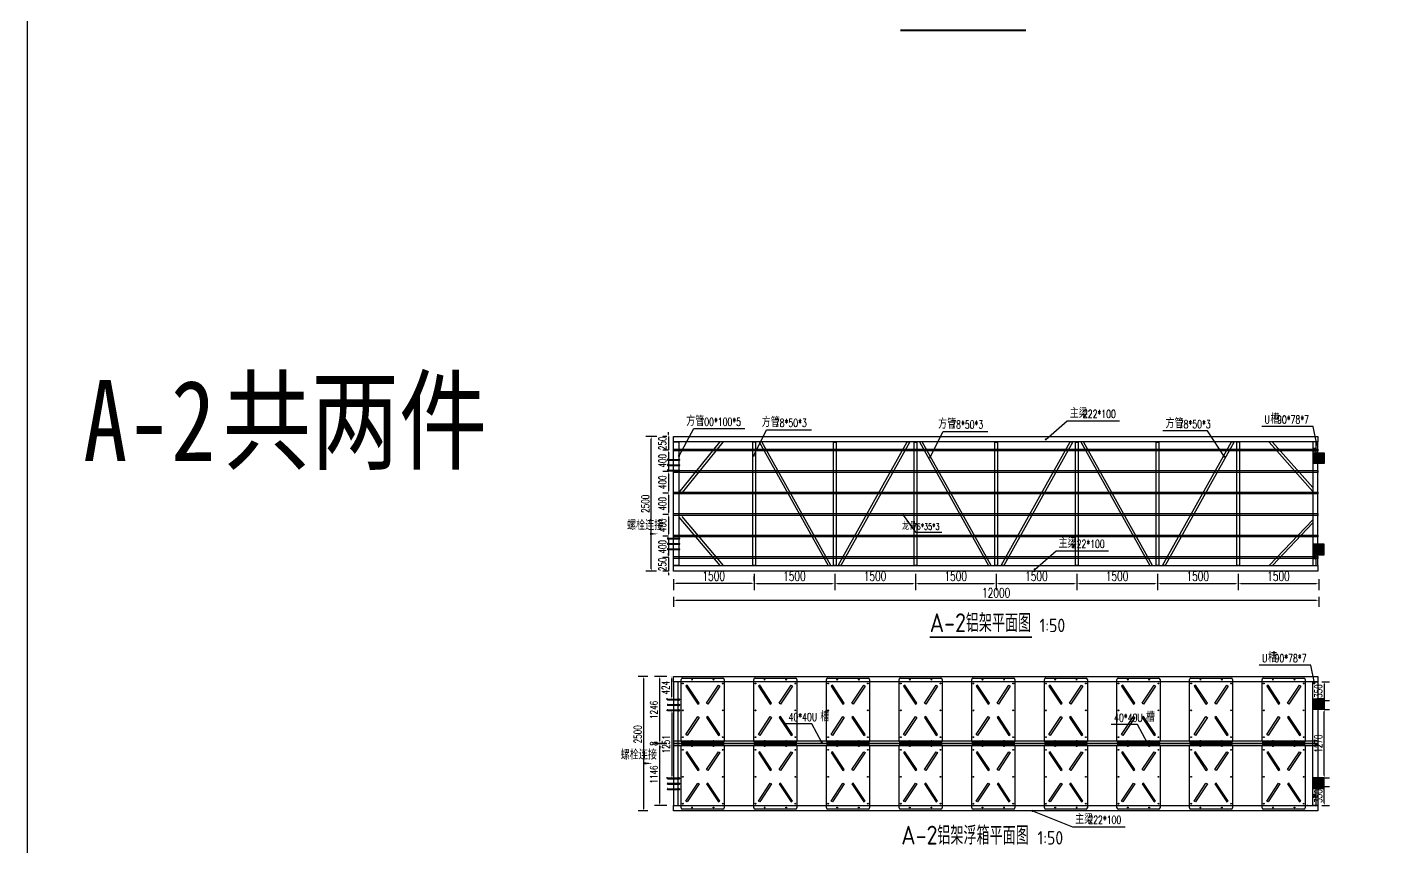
# Model space of a CAD drawing. Extents: x -89702 to 926017, y -610001 to -56924.
# Drawn here: x -18540 to 6951, y -521517 to -506286 of the extents above; entities that cross this region are included whole.
import ezdxf

# ---------------------------------------------------------------- set-up
doc = ezdxf.new("R2010")
doc.units = 0
doc.header["$LTSCALE"] = 10
doc.header["$MEASUREMENT"] = 0
for name, color, linetype in [('BJ02', 2, 'Continuous'), ('DIM_LEAD', 3, 'Continuous'), ('DIM_SYMB', 3, 'Continuous'), ('L-构造线', 6, 'Continuous'), ('PUB_TEXT', 7, 'Continuous'), ('W-FLOAT_BOWL浮筒', 253, 'Continuous'), ('W-STEEL_FRAME钢架', 3, 'Continuous'), ('W-STEEL_KEEL钢龙骨', 5, 'Continuous'), ('浮箱U槽', 5, 'Continuous'), ('螺栓孔位', 2, 'Continuous'), ('铝合金', 7, 'Continuous')]:
    doc.layers.add(name, color=color, linetype=linetype)
doc.styles.add('_TCH_DIM', font='SIMPLEX', dxfattribs={"bigfont": 'GBCBIG'})
doc.styles.get("Standard").update_dxf_attribs({"font": 'gbenor.shx', "bigfont": 'gbcbig.shx'})
doc.styles.add('STANDARD_T3', font='simplex.shx', dxfattribs={"width": 0.7, "bigfont": 'gbcbig.shx'})
doc.styles.add('黑体', font='simhei.ttf', dxfattribs={"width": 0.8})
doc.dimstyles.new('W&&10', dxfattribs={"dimtxt": 35, "dimasz": 10, "dimexe": 25, "dimexo": 30, "dimgap": 10, "dimtad": 1, "dimdec": 0, "dimzin": 0, "dimdsep": 46, "dimtxsty": 'STANDARD_T3', "dimcen": 0.09, "dimclrd": 1, "dimclre": 1, "dimclrt": 7, "dimazin": 2, "dimtfac": 1, "dimtdec": 0, "dimtix": 1, "dimtmove": 2, "dimatfit": 3, "dimfxl": 0, "dimtolj": 1, "dimtzin": 0, "dimarcsym": 0})
doc.dimstyles.new('W&&40', dxfattribs={"dimtxt": 140, "dimasz": 40, "dimexe": 100, "dimexo": 120, "dimgap": 40, "dimtad": 1, "dimdec": 0, "dimzin": 0, "dimdsep": 46, "dimtxsty": 'STANDARD_T3', "dimcen": 0.09, "dimclrd": 1, "dimclre": 1, "dimclrt": 7, "dimazin": 2, "dimtfac": 1, "dimtdec": 0, "dimtix": 1, "dimtmove": 2, "dimatfit": 3, "dimfxl": 0, "dimtolj": 1, "dimtzin": 0, "dimarcsym": 0})
doc.dimstyles.new('W&&50', dxfattribs={"dimtxt": 175, "dimasz": 50, "dimexe": 125, "dimexo": 150, "dimgap": 50, "dimtad": 1, "dimdec": 0, "dimzin": 0, "dimdsep": 46, "dimtxsty": 'STANDARD_T3', "dimcen": 0.09, "dimclrd": 1, "dimclre": 1, "dimclrt": 7, "dimazin": 2, "dimtfac": 1, "dimtdec": 0, "dimtix": 1, "dimtmove": 2, "dimatfit": 3, "dimfxl": 0, "dimtolj": 1, "dimtzin": 0, "dimarcsym": 0})

# ---------------------------------------------------------------- blocks, each defined once
blk = doc.blocks.new('$matou$00000145')
at = {"layer": 'W-FLOAT_BOWL浮筒'}
for p, q in [((-600, -375), (-600, 375)), ((-575, 400), (575, 400)), ((600, 375), (600, -375)), ((575, -400), (-575, -400))]:
    blk.add_line(p, q, dxfattribs=at)
at = {"layer": 'W-FLOAT_BOWL浮筒', "color": 3}
for p, q in [((-507, 370), (-493, 370)), ((-500, 377), (-500, 363)), ((-7, 370), (7, 370)), ((0, 377), (0, 363)), ((493, 370), (507, 370)), ((500, 377), (500, 363)), ((-577, 200), (-563, 200)), ((-570, 207), (-570, 193)), ((563, 200), (577, 200)), ((570, 207), (570, 193)), ((-577, -200), (-563, -200)), ((-570, -193), (-570, -207)), ((563, -200), (577, -200)), ((570, -193), (570, -207)), ((-507, -370), (-493, -370)), ((-500, -377), (-500, -363)), ((-7, -370), (7, -370)), ((0, -377), (0, -363)), ((493, -370), (507, -370)), ((500, -377), (500, -363))]:
    blk.add_line(p, q, dxfattribs=at)
at = {"layer": 'W-FLOAT_BOWL浮筒', "ltscale": 100}
for points in [[(-450, 316), (-117, 95), (-133, 70), (-467, 291)], [(450, 316), (117, 95), (133, 70), (467, 291)], [(-450, -316), (-117, -95), (-133, -70), (-467, -291)], [(450, -316), (117, -95), (133, -70), (467, -291)]]:
    blk.add_lwpolyline(points, close=True, dxfattribs=at)
at = {"layer": 'W-FLOAT_BOWL浮筒'}
for centre in [(-500, 370), (0, 370), (500, 370), (-570, 200), (570, 200), (-570, -200), (570, -200), (-500, -370), (0, -370), (500, -370)]:
    blk.add_circle(centre, 7, dxfattribs=at)
for centre, start, end in [((-575, 375), 90, 180), ((575, 375), 0, 90), ((-575, -375), 180, 270), ((575, -375), 270, 0)]:
    blk.add_arc(centre, 25, start, end, dxfattribs=at)
blk = doc.blocks.new('*U103')
at = {"layer": 'W-FLOAT_BOWL浮筒', "rotation": 270}
blk.add_blockref('$matou$00000145', (0, 0), dxfattribs=at)
blk = doc.blocks.new('*U104')
at = {"layer": 'W-FLOAT_BOWL浮筒', "color": 0, "linetype": 'ByBlock', "lineweight": -2, "transparency": 16777216}
for p in [(0, 1236), (1350, 1236), (2700, 1236), (4050, 1236), (5400, 1236), (6750, 1236), (8100, 1236), (9450, 1236), (10800, 1236), (0, 0), (1350, 0), (2700, 0), (4050, 0), (5400, 0), (6750, 0), (8100, 0), (9450, 0), (10800, 0)]:
    blk.add_blockref('*U103', p, dxfattribs=at)
blk = doc.blocks.new('01')
h = blk.add_hatch()
h.set_pattern_fill('HOUND', color=77, scale=5)
h.set_pattern_definition([(0, (0, 0), (31.75, 7.9375), [127, -63.5]), (90, (0, 0), (-7.9375, -31.75), [127, -63.5])])
h.paths.add_polyline_path([(50227, 12928), (50227, 12728), (50427, 12728), (50427, 12928)])
h.paths.add_polyline_path([(50382, 12893, -1), (50402, 12893, -1)], flags=16)
h.paths.add_polyline_path([(50252, 12893, -1), (50272, 12893, -1)], flags=16)
h.paths.add_polyline_path([(50402, 12763, -1), (50382, 12763, -1)], flags=16)
h.paths.add_polyline_path([(50272, 12763, -1), (50252, 12763, -1)], flags=16)
at = {"color": 251}
blk.add_lwpolyline([(50227, 12928), (50427, 12928), (50427, 12728), (50227, 12728)], close=True, dxfattribs=at)
at = {"color": 6}
for centre in [(50262, 12893), (50262, 12763), (50392, 12893), (50392, 12763)]:
    blk.add_circle(centre, 10, dxfattribs=at)
blk = doc.blocks.new('*D1598')
at = {"color": 1, "lineweight": -2, "transparency": 16777216}
for p, q in [((624507, 28341), (624507, 28062)), ((624531, 28351), (624532, 28351)), ((624536, 28052), (624482, 28052))]:
    blk.add_line(p, q, dxfattribs=at)
at = {"color": 1, "transparency": 16777216}
for points in [[(624506, 28341), (624509, 28341), (624507, 28351)], [(624506, 28062), (624509, 28062), (624507, 28052)]]:
    blk.add_solid(points, dxfattribs=at)
at = {"layer": 'Defpoints', "color": 0, "transparency": 16777216}
for p in [(624501, 28351), (624507, 28052), (624566, 28052)]:
    blk.add_point(p, dxfattribs=at)
at = {"color": 7, "transparency": 16777216, "insert": (624480, 28201), "char_height": 35, "attachment_point": 5, "rotation": 90, "style": 'STANDARD_T3'}
blk.add_mtext('\\A1;300', dxfattribs=at)
blk = doc.blocks.new('*D1597')
at = {"color": 1, "lineweight": -2, "transparency": 16777216}
for p, q in [((624536, 26351), (624488, 26351)), ((624513, 26061), (624513, 26341)), ((624531, 26051), (624538, 26051))]:
    blk.add_line(p, q, dxfattribs=at)
at = {"color": 1, "transparency": 16777216}
for points in [[(624511, 26341), (624515, 26341), (624513, 26351)], [(624511, 26061), (624515, 26061), (624513, 26051)]]:
    blk.add_solid(points, dxfattribs=at)
at = {"layer": 'Defpoints', "color": 0, "transparency": 16777216}
for p in [(624513, 26351), (624566, 26351), (624501, 26051)]:
    blk.add_point(p, dxfattribs=at)
at = {"color": 7, "transparency": 16777216, "insert": (624486, 26201), "char_height": 35, "attachment_point": 5, "rotation": 90, "style": 'STANDARD_T3'}
blk.add_mtext('\\A1;300', dxfattribs=at)
blk = doc.blocks.new('*U1938')
at = {"layer": 'W-STEEL_KEEL钢龙骨', "color": 4}
blk.add_lwpolyline([(-6740, 17.5), (5240, 17.5), (5240, -17.5), (-6740, -17.5)], close=True, dxfattribs=at)
blk = doc.blocks.new('*U1939')
at = {"layer": 'W-STEEL_KEEL钢龙骨', "color": 0, "linetype": 'ByBlock', "lineweight": -2, "transparency": 16777216}
for p in [(0, 2000), (0, 1600), (0, 1200), (0, 800), (0, 400), (0, 0)]:
    blk.add_blockref('*U1938', p, dxfattribs=at)
blk = doc.blocks.new('*D650')
at = {"color": 1, "lineweight": -2, "transparency": 16777216}
for p, q in [((5416, -520742), (5416, -520412)), ((5434, -520402), (5441, -520402)), ((5434, -520752), (5441, -520752))]:
    blk.add_line(p, q, dxfattribs=at)
at = {"color": 1, "transparency": 16777216}
for points in [[(5414, -520412), (5417, -520412), (5416, -520402)], [(5414, -520742), (5417, -520742), (5416, -520752)]]:
    blk.add_solid(points, dxfattribs=at)
at = {"layer": 'Defpoints', "color": 0, "transparency": 16777216}
for p in [(5404, -520402), (5416, -520402), (5404, -520752)]:
    blk.add_point(p, dxfattribs=at)
at = {"color": 7, "transparency": 16777216, "insert": (5388, -520577), "char_height": 35, "attachment_point": 5, "rotation": 90, "style": 'STANDARD_T3'}
blk.add_mtext('\\A1;350', dxfattribs=at)
blk = doc.blocks.new('*D651')
at = {"layer": 'Defpoints', "color": 0, "transparency": 16777216}
for p in [(-6785, -519605), (-6531, -519605), (-6531, -520752)]:
    blk.add_point(p, dxfattribs=at)
at = {"layer": '浮箱U槽', "color": 1, "lineweight": -2, "transparency": 16777216}
for p, q in [((-6651, -519605), (-6885, -519605)), ((-6785, -520712), (-6785, -519645)), ((-6651, -520752), (-6885, -520752))]:
    blk.add_line(p, q, dxfattribs=at)
at = {"layer": '浮箱U槽', "color": 1, "transparency": 16777216}
for points in [[(-6791, -519645), (-6778, -519645), (-6785, -519605)], [(-6791, -520712), (-6778, -520712), (-6785, -520752)]]:
    blk.add_solid(points, dxfattribs=at)
at = {"layer": '浮箱U槽', "color": 7, "transparency": 16777216, "insert": (-6895, -520178), "char_height": 140, "attachment_point": 5, "rotation": 90, "style": 'STANDARD_T3'}
blk.add_mtext('\\A1;1146', dxfattribs=at)
blk = doc.blocks.new('*D652')
at = {"layer": 'Defpoints', "color": 0, "transparency": 16777216}
for p in [(-6785, -519598), (-6531, -519598), (-6531, -519605)]:
    blk.add_point(p, dxfattribs=at)
at = {"layer": '浮箱U槽', "color": 1, "lineweight": -2, "transparency": 16777216}
for p, q in [((-6651, -519598), (-6885, -519598)), ((-6651, -519605), (-6885, -519605)), ((-6785, -519558), (-6785, -519518)), ((-6785, -519605), (-6785, -519598)), ((-6785, -519645), (-6785, -519685))]:
    blk.add_line(p, q, dxfattribs=at)
at = {"layer": '浮箱U槽', "color": 1, "transparency": 16777216}
for points in [[(-6791, -519558), (-6778, -519558), (-6785, -519598)], [(-6791, -519645), (-6778, -519645), (-6785, -519605)]]:
    blk.add_solid(points, dxfattribs=at)
at = {"layer": '浮箱U槽', "color": 7, "transparency": 16777216, "insert": (-6895, -519602), "char_height": 140, "attachment_point": 5, "rotation": 90, "style": 'STANDARD_T3'}
blk.add_mtext('\\A1;8', dxfattribs=at)
blk = doc.blocks.new('*D653')
at = {"layer": 'Defpoints', "color": 0, "transparency": 16777216}
for p in [(-6785, -518352), (-6531, -518352), (-6531, -519598)]:
    blk.add_point(p, dxfattribs=at)
at = {"layer": '浮箱U槽', "color": 1, "lineweight": -2, "transparency": 16777216}
for p, q in [((-6651, -518352), (-6885, -518352)), ((-6785, -519558), (-6785, -518392)), ((-6651, -519598), (-6885, -519598))]:
    blk.add_line(p, q, dxfattribs=at)
at = {"layer": '浮箱U槽', "color": 1, "transparency": 16777216}
for points in [[(-6791, -518392), (-6778, -518392), (-6785, -518352)], [(-6791, -519558), (-6778, -519558), (-6785, -519598)]]:
    blk.add_solid(points, dxfattribs=at)
at = {"layer": '浮箱U槽', "color": 7, "transparency": 16777216, "insert": (-6895, -518975), "char_height": 140, "attachment_point": 5, "rotation": 90, "style": 'STANDARD_T3'}
blk.add_mtext('\\A1;1246', dxfattribs=at)
blk = doc.blocks.new('*D647')
at = {"layer": 'Defpoints', "color": 0, "transparency": 16777216}
for p in [(-6885, -518352), (-7084, -520852), (-6885, -520852)]:
    blk.add_point(p, dxfattribs=at)
at = {"layer": '浮箱U槽', "color": 1, "lineweight": -2, "transparency": 16777216}
for p, q in [((-7005, -518352), (-7184, -518352)), ((-7084, -518392), (-7084, -520812)), ((-7005, -520852), (-7184, -520852))]:
    blk.add_line(p, q, dxfattribs=at)
at = {"layer": '浮箱U槽', "color": 1, "transparency": 16777216}
for points in [[(-7091, -518392), (-7078, -518392), (-7084, -518352)], [(-7091, -520812), (-7078, -520812), (-7084, -520852)]]:
    blk.add_solid(points, dxfattribs=at)
at = {"layer": '浮箱U槽', "color": 7, "transparency": 16777216, "insert": (-7194, -519429), "char_height": 140, "attachment_point": 5, "rotation": 90, "style": 'STANDARD_T3'}
blk.add_mtext('\\A1;2500', dxfattribs=at)
blk = doc.blocks.new('*D654')
at = {"layer": 'Defpoints', "color": 0, "transparency": 16777216}
for p in [(5404, -518452), (5405, -518801), (5569, -518801)]:
    blk.add_point(p, dxfattribs=at)
at = {"layer": '浮箱U槽', "color": 1, "lineweight": -2, "transparency": 16777216}
for p, q in [((5524, -518452), (5669, -518452)), ((5569, -518492), (5569, -518761)), ((5525, -518801), (5669, -518801))]:
    blk.add_line(p, q, dxfattribs=at)
at = {"layer": '浮箱U槽', "color": 1, "transparency": 16777216}
for points in [[(5562, -518492), (5575, -518492), (5569, -518452)], [(5562, -518761), (5575, -518761), (5569, -518801)]]:
    blk.add_solid(points, dxfattribs=at)
at = {"layer": '浮箱U槽', "color": 7, "transparency": 16777216, "insert": (5459, -518626), "char_height": 140, "attachment_point": 5, "rotation": 90, "style": 'STANDARD_T3'}
blk.add_mtext('\\A1;350', dxfattribs=at)
blk = doc.blocks.new('*D648')
at = {"layer": 'Defpoints', "color": 0, "transparency": 16777216}
for p in [(5404, -520402), (5569, -520402), (5404, -520752)]:
    blk.add_point(p, dxfattribs=at)
at = {"layer": '浮箱U槽', "color": 1, "lineweight": -2, "transparency": 16777216}
for p, q in [((5524, -520402), (5669, -520402)), ((5569, -520712), (5569, -520442)), ((5524, -520752), (5669, -520752))]:
    blk.add_line(p, q, dxfattribs=at)
at = {"layer": '浮箱U槽', "color": 1, "transparency": 16777216}
for points in [[(5562, -520442), (5575, -520442), (5569, -520402)], [(5562, -520712), (5575, -520712), (5569, -520752)]]:
    blk.add_solid(points, dxfattribs=at)
at = {"layer": '浮箱U槽', "color": 7, "transparency": 16777216, "insert": (5459, -520577), "char_height": 140, "attachment_point": 5, "rotation": 90, "style": 'STANDARD_T3'}
blk.add_mtext('\\A1;350', dxfattribs=at)
blk = doc.blocks.new('*D649')
at = {"layer": 'Defpoints', "color": 0, "transparency": 16777216}
for p in [(5449, -518966), (5569, -518966), (5449, -520237)]:
    blk.add_point(p, dxfattribs=at)
at = {"layer": '浮箱U槽', "color": 1, "lineweight": -2, "transparency": 16777216}
for p, q in [((5569, -518966), (5669, -518966)), ((5569, -520197), (5569, -519006)), ((5569, -520237), (5669, -520237))]:
    blk.add_line(p, q, dxfattribs=at)
at = {"layer": '浮箱U槽', "color": 1, "transparency": 16777216}
for points in [[(5562, -519006), (5575, -519006), (5569, -518966)], [(5562, -520197), (5575, -520197), (5569, -520237)]]:
    blk.add_solid(points, dxfattribs=at)
at = {"layer": '浮箱U槽', "color": 7, "transparency": 16777216, "insert": (5459, -519602), "char_height": 140, "attachment_point": 5, "rotation": 90, "style": 'STANDARD_T3'}
blk.add_mtext('\\A1;1270', dxfattribs=at)
blk = doc.blocks.new('*D655')
at = {"layer": 'Defpoints', "color": 0, "transparency": 16777216}
for p in [(-6625, -514143), (-6531, -513893), (-6531, -514143)]:
    blk.add_point(p, dxfattribs=at)
at = {"layer": '浮箱U槽', "color": 1, "lineweight": -2, "transparency": 16777216}
for p, q in [((-6625, -513853), (-6625, -513813)), ((-6651, -513893), (-6725, -513893)), ((-6651, -514143), (-6725, -514143)), ((-6625, -513893), (-6625, -514143)), ((-6625, -514183), (-6625, -514223))]:
    blk.add_line(p, q, dxfattribs=at)
at = {"layer": '浮箱U槽', "color": 1, "transparency": 16777216}
for points in [[(-6631, -513853), (-6618, -513853), (-6625, -513893)], [(-6631, -514183), (-6618, -514183), (-6625, -514143)]]:
    blk.add_solid(points, dxfattribs=at)
at = {"layer": '浮箱U槽', "color": 7, "transparency": 16777216, "insert": (-6735, -514018), "char_height": 140, "attachment_point": 5, "rotation": 90, "style": 'STANDARD_T3'}
blk.add_mtext('\\A1;250', dxfattribs=at)
blk = doc.blocks.new('*D656')
at = {"layer": 'Defpoints', "color": 0, "transparency": 16777216}
for p in [(-6531, -514143), (-6625, -514543), (-6531, -514543)]:
    blk.add_point(p, dxfattribs=at)
at = {"layer": '浮箱U槽', "color": 1, "lineweight": -2, "transparency": 16777216}
for p, q in [((-6625, -514143), (-6725, -514143)), ((-6625, -514183), (-6625, -514503)), ((-6625, -514543), (-6725, -514543))]:
    blk.add_line(p, q, dxfattribs=at)
at = {"layer": '浮箱U槽', "color": 1, "transparency": 16777216}
for points in [[(-6631, -514183), (-6618, -514183), (-6625, -514143)], [(-6631, -514503), (-6618, -514503), (-6625, -514543)]]:
    blk.add_solid(points, dxfattribs=at)
at = {"layer": '浮箱U槽', "color": 7, "transparency": 16777216, "insert": (-6735, -514343), "char_height": 140, "attachment_point": 5, "rotation": 90, "style": 'STANDARD_T3'}
blk.add_mtext('\\A1;400', dxfattribs=at)
blk = doc.blocks.new('*D657')
at = {"layer": 'Defpoints', "color": 0, "transparency": 16777216}
for p in [(-6531, -514543), (-6625, -514943), (-6531, -514943)]:
    blk.add_point(p, dxfattribs=at)
at = {"layer": '浮箱U槽', "color": 1, "lineweight": -2, "transparency": 16777216}
for p, q in [((-6625, -514543), (-6725, -514543)), ((-6625, -514583), (-6625, -514903)), ((-6625, -514943), (-6725, -514943))]:
    blk.add_line(p, q, dxfattribs=at)
at = {"layer": '浮箱U槽', "color": 1, "transparency": 16777216}
for points in [[(-6631, -514583), (-6618, -514583), (-6625, -514543)], [(-6631, -514903), (-6618, -514903), (-6625, -514943)]]:
    blk.add_solid(points, dxfattribs=at)
at = {"layer": '浮箱U槽', "color": 7, "transparency": 16777216, "insert": (-6735, -514743), "char_height": 140, "attachment_point": 5, "rotation": 90, "style": 'STANDARD_T3'}
blk.add_mtext('\\A1;400', dxfattribs=at)
blk = doc.blocks.new('*D658')
at = {"layer": 'Defpoints', "color": 0, "transparency": 16777216}
for p in [(-6531, -514943), (-6625, -515343), (-6531, -515343)]:
    blk.add_point(p, dxfattribs=at)
at = {"layer": '浮箱U槽', "color": 1, "lineweight": -2, "transparency": 16777216}
for p, q in [((-6625, -514943), (-6725, -514943)), ((-6625, -514983), (-6625, -515303)), ((-6625, -515343), (-6725, -515343))]:
    blk.add_line(p, q, dxfattribs=at)
at = {"layer": '浮箱U槽', "color": 1, "transparency": 16777216}
for points in [[(-6631, -514983), (-6618, -514983), (-6625, -514943)], [(-6631, -515303), (-6618, -515303), (-6625, -515343)]]:
    blk.add_solid(points, dxfattribs=at)
at = {"layer": '浮箱U槽', "color": 7, "transparency": 16777216, "insert": (-6735, -515143), "char_height": 140, "attachment_point": 5, "rotation": 90, "style": 'STANDARD_T3'}
blk.add_mtext('\\A1;400', dxfattribs=at)
blk = doc.blocks.new('*D659')
at = {"layer": 'Defpoints', "color": 0, "transparency": 16777216}
for p in [(-6531, -515343), (-6625, -515743), (-6531, -515743)]:
    blk.add_point(p, dxfattribs=at)
at = {"layer": '浮箱U槽', "color": 1, "lineweight": -2, "transparency": 16777216}
for p, q in [((-6625, -515343), (-6725, -515343)), ((-6625, -515383), (-6625, -515703)), ((-6625, -515743), (-6725, -515743))]:
    blk.add_line(p, q, dxfattribs=at)
at = {"layer": '浮箱U槽', "color": 1, "transparency": 16777216}
for points in [[(-6631, -515383), (-6618, -515383), (-6625, -515343)], [(-6631, -515703), (-6618, -515703), (-6625, -515743)]]:
    blk.add_solid(points, dxfattribs=at)
at = {"layer": '浮箱U槽', "color": 7, "transparency": 16777216, "insert": (-6735, -515543), "char_height": 140, "attachment_point": 5, "rotation": 90, "style": 'STANDARD_T3'}
blk.add_mtext('\\A1;400', dxfattribs=at)
blk = doc.blocks.new('*D660')
at = {"layer": 'Defpoints', "color": 0, "transparency": 16777216}
for p in [(-6531, -515743), (-6625, -516143), (-6531, -516143)]:
    blk.add_point(p, dxfattribs=at)
at = {"layer": '浮箱U槽', "color": 1, "lineweight": -2, "transparency": 16777216}
for p, q in [((-6625, -515743), (-6725, -515743)), ((-6625, -515783), (-6625, -516103)), ((-6625, -516143), (-6725, -516143))]:
    blk.add_line(p, q, dxfattribs=at)
at = {"layer": '浮箱U槽', "color": 1, "transparency": 16777216}
for points in [[(-6631, -515783), (-6618, -515783), (-6625, -515743)], [(-6631, -516103), (-6618, -516103), (-6625, -516143)]]:
    blk.add_solid(points, dxfattribs=at)
at = {"layer": '浮箱U槽', "color": 7, "transparency": 16777216, "insert": (-6735, -515943), "char_height": 140, "attachment_point": 5, "rotation": 90, "style": 'STANDARD_T3'}
blk.add_mtext('\\A1;400', dxfattribs=at)
blk = doc.blocks.new('*D661')
at = {"layer": 'Defpoints', "color": 0, "transparency": 16777216}
for p in [(-6531, -516143), (-6625, -516393), (-6531, -516393)]:
    blk.add_point(p, dxfattribs=at)
at = {"layer": '浮箱U槽', "color": 1, "lineweight": -2, "transparency": 16777216}
for p, q in [((-6625, -516143), (-6725, -516143)), ((-6625, -516103), (-6625, -516063)), ((-6625, -516143), (-6625, -516393)), ((-6625, -516393), (-6725, -516393)), ((-6625, -516433), (-6625, -516473))]:
    blk.add_line(p, q, dxfattribs=at)
at = {"layer": '浮箱U槽', "color": 1, "transparency": 16777216}
for points in [[(-6631, -516103), (-6618, -516103), (-6625, -516143)], [(-6631, -516433), (-6618, -516433), (-6625, -516393)]]:
    blk.add_solid(points, dxfattribs=at)
at = {"layer": '浮箱U槽', "color": 7, "transparency": 16777216, "insert": (-6735, -516268), "char_height": 140, "attachment_point": 5, "rotation": 90, "style": 'STANDARD_T3'}
blk.add_mtext('\\A1;250', dxfattribs=at)
blk = doc.blocks.new('*D662')
at = {"layer": 'Defpoints', "color": 0, "transparency": 16777216}
for p in [(-6942, -513893), (-6531, -513893), (-6725, -516393)]:
    blk.add_point(p, dxfattribs=at)
at = {"layer": '浮箱U槽', "color": 1, "lineweight": -2, "transparency": 16777216}
for p, q in [((-6842, -513893), (-7042, -513893)), ((-6942, -516353), (-6942, -513933)), ((-6845, -516393), (-7042, -516393))]:
    blk.add_line(p, q, dxfattribs=at)
at = {"layer": '浮箱U槽', "color": 1, "transparency": 16777216}
for points in [[(-6948, -513933), (-6935, -513933), (-6942, -513893)], [(-6948, -516353), (-6935, -516353), (-6942, -516393)]]:
    blk.add_solid(points, dxfattribs=at)
at = {"layer": '浮箱U槽', "color": 7, "transparency": 16777216, "insert": (-7052, -515143), "char_height": 140, "attachment_point": 5, "rotation": 90, "style": 'STANDARD_T3'}
blk.add_mtext('\\A1;2500', dxfattribs=at)
blk = doc.blocks.new('*D663')
at = {"layer": 'Defpoints', "color": 0, "transparency": 16777216}
for p in [(-5031, -516293), (-3532, -516293), (-3532, -516627)]:
    blk.add_point(p, dxfattribs=at)
at = {"layer": '浮箱U槽', "color": 1, "lineweight": -2, "transparency": 16777216}
for p, q in [((-5031, -516443), (-5031, -516752)), ((-4981, -516627), (-3582, -516627)), ((-3532, -516443), (-3532, -516752))]:
    blk.add_line(p, q, dxfattribs=at)
at = {"layer": '浮箱U槽', "color": 1, "transparency": 16777216}
for points in [[(-4981, -516619), (-4981, -516635), (-5031, -516627)], [(-3582, -516619), (-3582, -516635), (-3532, -516627)]]:
    blk.add_solid(points, dxfattribs=at)
at = {"layer": '浮箱U槽', "color": 7, "transparency": 16777216, "insert": (-4281, -516489), "char_height": 175, "attachment_point": 5, "style": 'STANDARD_T3'}
blk.add_mtext('\\A1;1500', dxfattribs=at)
blk = doc.blocks.new('*D664')
at = {"layer": 'Defpoints', "color": 0, "transparency": 16777216}
for p in [(-3532, -516293), (-2032, -516293), (-2032, -516627)]:
    blk.add_point(p, dxfattribs=at)
at = {"layer": '浮箱U槽', "color": 1, "lineweight": -2, "transparency": 16777216}
for p, q in [((-3532, -516443), (-3532, -516752)), ((-3482, -516627), (-2082, -516627)), ((-2032, -516443), (-2032, -516752))]:
    blk.add_line(p, q, dxfattribs=at)
at = {"layer": '浮箱U槽', "color": 1, "transparency": 16777216}
for points in [[(-3482, -516619), (-3482, -516635), (-3532, -516627)], [(-2082, -516619), (-2082, -516635), (-2032, -516627)]]:
    blk.add_solid(points, dxfattribs=at)
at = {"layer": '浮箱U槽', "color": 7, "transparency": 16777216, "insert": (-2782, -516489), "char_height": 175, "attachment_point": 5, "style": 'STANDARD_T3'}
blk.add_mtext('\\A1;1500', dxfattribs=at)
blk = doc.blocks.new('*D665')
at = {"layer": 'Defpoints', "color": 0, "transparency": 16777216}
for p in [(-2032, -516293), (-532, -516293), (-532, -516627)]:
    blk.add_point(p, dxfattribs=at)
at = {"layer": '浮箱U槽', "color": 1, "lineweight": -2, "transparency": 16777216}
for p, q in [((-2032, -516443), (-2032, -516752)), ((-1982, -516627), (-582, -516627)), ((-532, -516443), (-532, -516752))]:
    blk.add_line(p, q, dxfattribs=at)
at = {"layer": '浮箱U槽', "color": 1, "transparency": 16777216}
for points in [[(-1982, -516619), (-1982, -516635), (-2032, -516627)], [(-582, -516619), (-582, -516635), (-532, -516627)]]:
    blk.add_solid(points, dxfattribs=at)
at = {"layer": '浮箱U槽', "color": 7, "transparency": 16777216, "insert": (-1282, -516489), "char_height": 175, "attachment_point": 5, "style": 'STANDARD_T3'}
blk.add_mtext('\\A1;1500', dxfattribs=at)
blk = doc.blocks.new('*D666')
at = {"layer": 'Defpoints', "color": 0, "transparency": 16777216}
for p in [(-532, -516293), (968, -516293), (968, -516627)]:
    blk.add_point(p, dxfattribs=at)
at = {"layer": '浮箱U槽', "color": 1, "lineweight": -2, "transparency": 16777216}
for p, q in [((-532, -516443), (-532, -516752)), ((-482, -516627), (918, -516627)), ((968, -516443), (968, -516752))]:
    blk.add_line(p, q, dxfattribs=at)
at = {"layer": '浮箱U槽', "color": 1, "transparency": 16777216}
for points in [[(-482, -516619), (-482, -516635), (-532, -516627)], [(918, -516619), (918, -516635), (968, -516627)]]:
    blk.add_solid(points, dxfattribs=at)
at = {"layer": '浮箱U槽', "color": 7, "transparency": 16777216, "insert": (218, -516489), "char_height": 175, "attachment_point": 5, "style": 'STANDARD_T3'}
blk.add_mtext('\\A1;1500', dxfattribs=at)
blk = doc.blocks.new('*D667')
at = {"layer": 'Defpoints', "color": 0, "transparency": 16777216}
for p in [(968, -516293), (2468, -516293), (2468, -516627)]:
    blk.add_point(p, dxfattribs=at)
at = {"layer": '浮箱U槽', "color": 1, "lineweight": -2, "transparency": 16777216}
for p, q in [((968, -516443), (968, -516752)), ((1018, -516627), (2418, -516627)), ((2468, -516443), (2468, -516752))]:
    blk.add_line(p, q, dxfattribs=at)
at = {"layer": '浮箱U槽', "color": 1, "transparency": 16777216}
for points in [[(1018, -516619), (1018, -516635), (968, -516627)], [(2418, -516619), (2418, -516635), (2468, -516627)]]:
    blk.add_solid(points, dxfattribs=at)
at = {"layer": '浮箱U槽', "color": 7, "transparency": 16777216, "insert": (1718, -516489), "char_height": 175, "attachment_point": 5, "style": 'STANDARD_T3'}
blk.add_mtext('\\A1;1500', dxfattribs=at)
blk = doc.blocks.new('*D668')
at = {"layer": 'Defpoints', "color": 0, "transparency": 16777216}
for p in [(2468, -516293), (3968, -516293), (3968, -516627)]:
    blk.add_point(p, dxfattribs=at)
at = {"layer": '浮箱U槽', "color": 1, "lineweight": -2, "transparency": 16777216}
for p, q in [((2468, -516443), (2468, -516752)), ((2518, -516627), (3918, -516627)), ((3968, -516443), (3968, -516752))]:
    blk.add_line(p, q, dxfattribs=at)
at = {"layer": '浮箱U槽', "color": 1, "transparency": 16777216}
for points in [[(2518, -516619), (2518, -516635), (2468, -516627)], [(3918, -516619), (3918, -516635), (3968, -516627)]]:
    blk.add_solid(points, dxfattribs=at)
at = {"layer": '浮箱U槽', "color": 7, "transparency": 16777216, "insert": (3218, -516489), "char_height": 175, "attachment_point": 5, "style": 'STANDARD_T3'}
blk.add_mtext('\\A1;1500', dxfattribs=at)
blk = doc.blocks.new('*D669')
at = {"layer": 'Defpoints', "color": 0, "transparency": 16777216}
for p in [(3968, -516293), (5469, -516393), (5469, -516627)]:
    blk.add_point(p, dxfattribs=at)
at = {"layer": '浮箱U槽', "color": 1, "lineweight": -2, "transparency": 16777216}
for p, q in [((3968, -516443), (3968, -516752)), ((4018, -516627), (5419, -516627)), ((5469, -516543), (5469, -516752))]:
    blk.add_line(p, q, dxfattribs=at)
at = {"layer": '浮箱U槽', "color": 1, "transparency": 16777216}
for points in [[(4018, -516619), (4018, -516635), (3968, -516627)], [(5419, -516619), (5419, -516635), (5469, -516627)]]:
    blk.add_solid(points, dxfattribs=at)
at = {"layer": '浮箱U槽', "color": 7, "transparency": 16777216, "insert": (4718, -516489), "char_height": 175, "attachment_point": 5, "style": 'STANDARD_T3'}
blk.add_mtext('\\A1;1500', dxfattribs=at)
blk = doc.blocks.new('*D670')
at = {"layer": 'Defpoints', "color": 0, "transparency": 16777216}
for p in [(-6531, -516393), (-6531, -516623), (-5031, -516727)]:
    blk.add_point(p, dxfattribs=at)
at = {"layer": '浮箱U槽', "color": 1, "lineweight": -2, "transparency": 16777216}
for p, q in [((-6531, -516543), (-6531, -516748)), ((-5081, -516623), (-6481, -516623)), ((-5031, -516577), (-5031, -516498))]:
    blk.add_line(p, q, dxfattribs=at)
at = {"layer": '浮箱U槽', "color": 1, "transparency": 16777216}
for points in [[(-6481, -516615), (-6481, -516632), (-6531, -516623)], [(-5081, -516615), (-5081, -516632), (-5031, -516623)]]:
    blk.add_solid(points, dxfattribs=at)
at = {"layer": '浮箱U槽', "color": 7, "transparency": 16777216, "insert": (-5781, -516486), "char_height": 175, "attachment_point": 5, "style": 'STANDARD_T3'}
blk.add_mtext('\\A1;1500', dxfattribs=at)
blk = doc.blocks.new('*D671')
at = {"layer": 'Defpoints', "color": 0, "transparency": 16777216}
for p in [(-6531, -516723), (5469, -516723), (5469, -516937)]:
    blk.add_point(p, dxfattribs=at)
at = {"layer": '浮箱U槽', "color": 1, "lineweight": -2, "transparency": 16777216}
for p, q in [((-6531, -516873), (-6531, -517062)), ((-6481, -516937), (5419, -516937)), ((5469, -516873), (5469, -517062))]:
    blk.add_line(p, q, dxfattribs=at)
at = {"layer": '浮箱U槽', "color": 1, "transparency": 16777216}
for points in [[(-6481, -516928), (-6481, -516945), (-6531, -516937)], [(5419, -516928), (5419, -516945), (5469, -516937)]]:
    blk.add_solid(points, dxfattribs=at)
at = {"layer": '浮箱U槽', "color": 7, "transparency": 16777216, "insert": (-531, -516799), "char_height": 175, "attachment_point": 5, "style": 'STANDARD_T3'}
blk.add_mtext('\\A1;12000', dxfattribs=at)
blk = doc.blocks.new('1')
at = {"lineweight": -3}
for p, q in [((-1521938, 1214338), (-1521935, 1214338)), ((-1521938, 1214336), (-1521931, 1214336)), ((-1521938, 1214336), (-1521914, 1214336)), ((-1521938, 1214136), (-1521931, 1214136)), ((-1521938, 1214136), (-1521914, 1214136)), ((-1521938, 1214134), (-1521935, 1214134)), ((-1521936, 1214341), (-1521936, 1214346)), ((-1521936, 1214346), (-1521916, 1214346)), ((-1521935, 1214341), (-1521936, 1214341)), ((-1521935, 1214131), (-1521936, 1214131)), ((-1521936, 1214131), (-1521936, 1214126)), ((-1521936, 1214126), (-1521916, 1214126)), ((-1521934, 1214347), (-1521932, 1214347)), ((-1521934, 1214125), (-1521932, 1214125)), ((-1521933, 1214352), (-1521931, 1214355)), ((-1521933, 1214136), (-1521933, 1214352)), ((-1521919, 1214352), (-1521933, 1214352)), ((-1521932, 1214347), (-1521919, 1214347)), ((-1521932, 1214346), (-1521932, 1214341)), ((-1521932, 1214126), (-1521932, 1214131)), ((-1521932, 1214125), (-1521919, 1214125)), ((-1521921, 1214355), (-1521931, 1214355)), ((-1521919, 1214352), (-1521921, 1214355)), ((-1521919, 1214347), (-1521921, 1214347)), ((-1521921, 1214346), (-1521921, 1214341)), ((-1521921, 1214126), (-1521921, 1214131)), ((-1521919, 1214125), (-1521921, 1214125)), ((-1521919, 1214136), (-1521919, 1214352)), ((-1521917, 1214341), (-1521916, 1214341)), ((-1521914, 1214338), (-1521917, 1214338)), ((-1521914, 1214134), (-1521917, 1214134)), ((-1521917, 1214131), (-1521916, 1214131)), ((-1521916, 1214341), (-1521916, 1214346)), ((-1521916, 1214131), (-1521916, 1214126))]:
    blk.add_line(p, q, dxfattribs=at)
at = {"color": 1}
for p, q in [((-1521936, 1214346), (-1521934, 1214347)), ((-1521919, 1214347), (-1521916, 1214346))]:
    blk.add_line(p, q, dxfattribs=at)
at = {"color": 6, "lineweight": -3}
for p, q in [((-1521931, 1214136), (-1521931, 1214355)), ((-1521921, 1214136), (-1521921, 1214355))]:
    blk.add_line(p, q, dxfattribs=at)
at = {"lineweight": -3}
for points in [[(-1521933, 1214336), (-1521938, 1214336), (-1521938, 1214338), (-1521914, 1214338), (-1521914, 1214336), (-1521919, 1214336)], [(-1521933, 1214136), (-1521938, 1214136), (-1521938, 1214134), (-1521914, 1214134), (-1521914, 1214136), (-1521919, 1214136)], [(-1521935, 1214338), (-1521935, 1214341), (-1521917, 1214341), (-1521917, 1214338)], [(-1521935, 1214134), (-1521935, 1214131), (-1521917, 1214131), (-1521917, 1214134)]]:
    blk.add_lwpolyline(points, dxfattribs=at)
for centre, radius, start, end in [((-1521934, 1214129), 3.22, 223.6028, 316.3972), ((-1521926, 1214140), 14.7, 248.7607, 291.2393), ((-1521919, 1214129), 3.22, 223.6028, 316.3972)]:
    blk.add_arc(centre, radius, start, end, dxfattribs=at)
blk = doc.blocks.new('螺栓孔位')
at = {"layer": '螺栓孔位', "color": 1, "rotation": 270}
for p in [(-1214244, -1521833), (-1214244, -1521933), (-1214244, -1522033)]:
    blk.add_blockref('1', p, dxfattribs=at)
blk = doc.blocks.new('*D812')
at = {"layer": 'Defpoints', "color": 0, "transparency": 16777216}
for p in [(-6531, -518989), (-6558, -520240), (-6531, -520240)]:
    blk.add_point(p, dxfattribs=at)
at = {"layer": 'L-构造线', "color": 1, "lineweight": -2, "transparency": 16777216}
for p, q in [((-6651, -518989), (-6658, -518989)), ((-6558, -519029), (-6558, -520200)), ((-6651, -520240), (-6658, -520240))]:
    blk.add_line(p, q, dxfattribs=at)
at = {"layer": 'L-构造线', "color": 1, "transparency": 16777216}
for points in [[(-6565, -519029), (-6551, -519029), (-6558, -518989)], [(-6565, -520200), (-6551, -520200), (-6558, -520240)]]:
    blk.add_solid(points, dxfattribs=at)
at = {"layer": 'L-构造线', "color": 7, "transparency": 16777216, "insert": (-6668, -519615), "char_height": 140, "attachment_point": 5, "rotation": 90, "style": 'STANDARD_T3'}
blk.add_mtext('\\A1;1251', dxfattribs=at)
blk = doc.blocks.new('*D813')
at = {"layer": 'Defpoints', "color": 0, "transparency": 16777216}
for p in [(-6531, -518352), (-6566, -518775), (-6531, -518775)]:
    blk.add_point(p, dxfattribs=at)
at = {"layer": 'L-构造线', "color": 1, "lineweight": -2, "transparency": 16777216}
for p, q in [((-6651, -518352), (-6666, -518352)), ((-6566, -518392), (-6566, -518735)), ((-6651, -518775), (-6666, -518775))]:
    blk.add_line(p, q, dxfattribs=at)
at = {"layer": 'L-构造线', "color": 1, "transparency": 16777216}
for points in [[(-6573, -518392), (-6559, -518392), (-6566, -518352)], [(-6573, -518735), (-6559, -518735), (-6566, -518775)]]:
    blk.add_solid(points, dxfattribs=at)
at = {"layer": 'L-构造线', "color": 7, "transparency": 16777216, "insert": (-6676, -518563), "char_height": 140, "attachment_point": 5, "rotation": 90, "style": 'STANDARD_T3'}
blk.add_mtext('\\A1;424', dxfattribs=at)
blk = doc.blocks.new('AA-2')
at = {"color": 6}
blk.add_lwpolyline([(624546.1, 28351.2), (624456.1, 28351.2), (624456.1, 26051.2), (624546.1, 26051.2)], close=True, dxfattribs=at)
at = {"layer": 'W-STEEL_FRAME钢架', "color": 1}
for p, q in [((612666.1, 27402.3), (613427, 28348.2)), ((612711, 27378.2), (613491.1, 28348.2)), ((624456.1, 27431), (623641.1, 28348.2)), ((624456.1, 27501.3), (623705.3, 28348.2)), ((612666.1, 26951.6), (613427, 26051.2)), ((612720.6, 26963.2), (613491.1, 26051.2)), ((624456.1, 26905.8), (623641.1, 26051.2)), ((624456.1, 26846), (623705.3, 26051.2))]:
    blk.add_line(p, q, dxfattribs=at)
for points in [[(614041.9, 28351.2), (614091.9, 28351.2), (614091.9, 26051.2), (614041.9, 26051.2)], [(615441.6, 26051.2), (615491.6, 26051.2), (614210.2, 28351.2), (614160.2, 28351.2)], [(615541.6, 28348.2), (615591.6, 28348.2), (615591.6, 26051.2), (615541.6, 26051.2)], [(615678.6, 26051.2), (615628.6, 26051.2), (616909.9, 28351.2), (616959.9, 28351.2)], [(617041.6, 28348.2), (617091.6, 28348.2), (617091.6, 26051.2), (617041.6, 26051.2)], [(617191.6, 28351.2), (617141.6, 28351.2), (618424.1, 26051.2), (618474.1, 26051.2)], [(618541.6, 28348.2), (618591.6, 28348.2), (618591.6, 26051.2), (618541.6, 26051.2)], [(618710.2, 26051.2), (618660.2, 26051.2), (619941.6, 28351.2), (619991.6, 28351.2)], [(620041.2, 28348.2), (620091.2, 28348.2), (620091.2, 26051.2), (620041.2, 26051.2)], [(620191.2, 28351.2), (620141.2, 28351.2), (621423.8, 26051.2), (621473.8, 26051.2)], [(621541.2, 28348.2), (621591.2, 28348.2), (621591.2, 26051.2), (621541.2, 26051.2)], [(622941.2, 28351.2), (622991.2, 28351.2), (621709.9, 26051.2), (621659.9, 26051.2)], [(623041.2, 28351.2), (623091.2, 28351.2), (623091.2, 26051.2), (623041.2, 26051.2)]]:
    blk.add_lwpolyline(points, close=True, dxfattribs=at)
at = {"layer": '铝合金', "color": 3}
blk.add_lwpolyline([(612566.1, 28351.2), (612566.1, 28451.2), (624546.1, 28451.2), (624546.1, 28351.2), (612566.1, 28351.2)], dxfattribs=at)
at = {"layer": '铝合金', "color": 2}
blk.add_lwpolyline([(612566.1, 28351.2), (612666.1, 28351.2), (612666.1, 26051.2), (612566.1, 26051.2)], close=True, dxfattribs=at)
at = {"layer": '铝合金', "color": 3}
blk.add_lwpolyline([(612566.1, 26051.2), (624546.1, 26051.2), (624546.1, 25951.2), (612566.1, 25951.2)], close=True, dxfattribs=at)
at = {"color": 4, "rotation": 180}
blk.add_blockref('01', (674893.3, 40879.6), dxfattribs=at)
at = {"color": 4, "xscale": -1}
blk.add_blockref('01', (674893.3, 13523.3), dxfattribs=at)
at = {"layer": 'W-STEEL_KEEL钢龙骨'}
blk.add_blockref('*U1939', (619306.1, 26201.2), dxfattribs=at)
for base, p1, p2, picture, middle in [((624507.4883991, 28051.7313511), (624501.1422461, 28351.2313511), (624566.1422461, 28051.7313511), '*D1598', (624479.9883991, 28201.4813511)), ((624513.1, 26351.2), (624501.1, 26051.2), (624566.1, 26351.2), '*D1597', (624485.6, 26201.2))]:
    dim = blk.add_linear_dim(base=base, p1=p1, p2=p2, angle=90, dimstyle='W&&10')
    dim.commit()
    dim.dimension.update_dxf_attribs({"geometry": picture, "text_midpoint": middle})

msp = doc.modelspace()

# ---------------------------------------------------------------- linework, layer by layer
at = {"color": 0}
msp.add_line((5252.5, -520748.5), (5262.5, -520748.5), dxfattribs=at)
at = {"color": 6}
msp.add_lwpolyline([(5448.5, -520751.5), (5358.5, -520751.5), (5358.5, -518451.5), (5448.5, -518451.5)], close=True, dxfattribs=at)
at = {"layer": 'BJ02'}
msp.add_lwpolyline([(-18540, -490906.1), (24698.5, -490906.1), (24698.5, -610000.5), (-18540, -610000.5)], close=True, dxfattribs=at)
at = {"layer": 'DIM_LEAD'}
for p, q in [((393.1, -513945.8), (789.8, -513599.9)), ((789.8, -513599.9), (1765, -513599.9)), ((-6426.8, -514251.5), (-6149.5, -513745.8)), ((-6149.5, -513745.8), (-5204.7, -513745.8)), ((-5036.3, -514245.2), (-4798.4, -513766.2)), ((-4798.4, -513766.2), (-3962.6, -513766.2)), ((-1756.2, -514276.6), (-1518.3, -513797.7)), ((-1518.3, -513797.7), (-682.5, -513797.7)), ((3401.1, -513789.2), (2565.2, -513789.2)), ((3711.5, -514268.2), (3401.1, -513789.2)), ((5365.6, -513705.1), (4405.9, -513705.1)), ((5431.3, -514042.4), (5365.6, -513705.1)), ((-2257.7, -515354.8), (-2029.7, -515668.5)), ((-2029.7, -515668.5), (-1538.7, -515668.5)), ((185.9, -516361.8), (582.6, -516015.9)), ((582.6, -516015.9), (1557.8, -516015.9)), ((5319.7, -518142.8), (4360, -518142.8)), ((5385.4, -518480.1), (5319.7, -518142.8)), ((-3957.6, -519235.6), (-4442.2, -519235.6)), ((-3771.5, -519583.7), (-3957.6, -519235.6)), ((2094.4, -519247.7), (1609.9, -519247.7)), ((2280.6, -519595.7), (2094.4, -519247.7)), ((145, -520852.9), (890.3, -521146.6)), ((890.3, -521146.6), (1865.6, -521146.6))]:
    msp.add_line(p, q, dxfattribs=at)
for points, const_width in [([(385.6, -513952.4, 1), (400.6, -513939.2, 1)], 20), ([(5433.2, -514052.2, 1), (5429.4, -514032.6, 1)], 20), ([(-6431.6, -514260.3, 1), (-6422, -514242.7, 1)], 20), ([(-5040.8, -514254.2, 1), (-5031.9, -514236.2, 1)], 20), ([(-1760.7, -514285.6, 1), (-1751.8, -514267.7, 1)], 20), ([(3716.9, -514276.5, 1), (3706, -514259.8, 1)], 20), ([(-2262.4, -515348.3, 1), (-2253, -515361.2, 1)], 16), ([(178.4, -516368.4, 1), (193.4, -516355.2, 1)], 20), ([(5387.3, -518489.9, 1), (5383.5, -518470.3, 1)], 20), ([(-3766.7, -519592.5, 1), (-3776.2, -519574.9, 1)], 20), ([(2285.3, -519604.6, 1), (2275.8, -519586.9, 1)], 20), ([(135.7, -520849.2, 1), (154.3, -520856.6, 1)], 20)]:
    msp.add_lwpolyline(points, format="xyb", close=True, dxfattribs=dict(at, const_width=const_width))
for points in [[(-7181.2, -515702.3, 0, 0, 0), (-7181.2, -515702.3, 0, 0, 0), (-7363.5, -515702.3, 0, 0, 0), (-6816.4, -515702.3, 0, 40, 0), (-6966.4, -515702.3, 0, 0, 0)], [(-7404.8, -519969.3, 0, 0, 0), (-7404.8, -519969.3, 0, 0, 0), (-7459.3, -519969.3, 0, 0, 0), (-6918.4, -519969.3, 0, 40, 0), (-7068.4, -519969.3, 0, 0, 0)]]:
    msp.add_lwpolyline(points, format="xyseb", dxfattribs=at)
at = {"layer": 'DIM_SYMB', "const_width": 35}
for points in [[(-2310.6, -506340.1), (25.1, -506340.1)], [(-1766.2, -517621.9), (136.4, -517621.9)]]:
    msp.add_lwpolyline(points, dxfattribs=at)
at = {"layer": '浮箱U槽'}
for p, q in [((5448.5, -519557.6), (-6531.5, -519557.6)), ((5448.5, -519597.6), (-6531.5, -519597.6)), ((5448.5, -519605.4), (-6531.5, -519605.4)), ((5448.5, -519645.4), (-6531.5, -519645.4))]:
    msp.add_line(p, q, dxfattribs=at)
at = {"layer": '铝合金', "color": 3}
msp.add_lwpolyline([(5448.5, -518451.5), (-6531.5, -518451.5), (-6531.5, -518351.5), (5448.5, -518351.5)], close=True, dxfattribs=at)
at = {"layer": '铝合金', "color": 2}
msp.add_lwpolyline([(-6531.5, -520751.5), (-6441.5, -520751.5), (-6441.5, -518451.5), (-6531.5, -518451.5)], close=True, dxfattribs=at)
at = {"layer": '铝合金', "color": 3}
msp.add_lwpolyline([(5448.5, -520751.5), (5448.5, -520851.5), (-6531.5, -520851.5), (-6531.5, -520751.5), (5448.5, -520751.5)], dxfattribs=at)

# ---------------------------------------------------------------- block references
at = {"color": 4, "rotation": 180}
msp.add_blockref('01', (55795.7, -506038.6), dxfattribs=at)
at = {"color": 4, "xscale": -1}
msp.add_blockref('01', (55795.7, -533164.5), dxfattribs=at)
at = {"layer": 'BJ02'}
msp.add_blockref('AA-2', (-619097.6, -542344.1), dxfattribs=at)
at = {"layer": 'W-FLOAT_BOWL浮筒'}
msp.add_blockref('*U104', (-5984.6, -520219.4), dxfattribs=at)
at = {"layer": '螺栓孔位'}
for p in [(-6524.3, -514416.5), (-6524.3, -515881.3), (-6524.3, -518875.1), (-6524.7, -520339.9), (-6524.3, -520339.9)]:
    msp.add_blockref('螺栓孔位', p, dxfattribs=at)

# ---------------------------------------------------------------- texts
at = {"layer": 'PUB_TEXT', "style": '黑体', "width": 0.8}
for s, p in [('A-2', (-17501.9, -514346.3)), ('共两件', (-14909.4, -514346.3))]:
    msp.add_text(s, height=1502.11, dxfattribs=at).set_placement(p)
at = {"layer": 'PUB_TEXT', "color": 7, "style": '_TCH_DIM'}
for s, height, p in [('主梁', 168.79, (836.7, -513547.4)), ('方管', 168.79, (-6292.9, -513693.3)), ('方管', 168.79, (-4890.8, -513713.7)), ('方管', 168.79, (-1610.7, -513745.2)), ('方管', 168.79, (2617.7, -513736.7)), ('槽', 168.8, (4568.4, -513652.6)), ('螺栓连接', 168.79, (-7394.1, -515630.3)), ('龙骨', 135.04, (-2281.3, -515626.5)), ('主梁', 168.79, (629.5, -515963.4)), ('槽', 168.8, (4522.5, -518090.3)), ('槽', 168.8, (-3799.7, -519183.1)), ('槽', 168.8, (2252.4, -519195.2)), ('螺栓连接', 168.79, (-7511.6, -519897.4)), ('主梁', 168.79, (937.3, -521094.1))]:
    msp.add_text(s, height=height, dxfattribs=at).set_placement(p)
at = {"layer": 'PUB_TEXT', "color": 7, "style": '_TCH_DIM', "width": 0.705882}
for s, height, p in [('100*100*5', 148.75, (-6047.2, -513693.3)), ('78*50*3', 148.75, (-4645.1, -513713.7)), ('78*50*3', 148.75, (-1365, -513745.2)), ('222*100', 148.75, (1082.5, -513547.4)), ('78*50*3', 148.75, (2863.5, -513736.7)), ('U', 148.8, (4458.4, -513652.6)), ('90*78*7', 148.75, (4691.3, -513652.6)), ('76*35*3', 119, (-2084.7, -515626.5)), ('222*100', 148.75, (875.3, -515963.4)), ('U', 148.8, (4412.5, -518090.3)), ('90*78*7', 148.75, (4645.4, -518090.3)), ('40*40U', 148.75, (-4389.7, -519183.1)), ('40*40U', 148.75, (1662.4, -519195.2)), ('222*100', 148.75, (1183.1, -521094.1))]:
    msp.add_text(s, height=height, dxfattribs=at).set_placement(p)
at = {"layer": 'PUB_TEXT', "color": 7}
for s, height, p in [('A-2', 350, (-1766.2, -517529.5)), ('铝架平面图', 337.59, (-1095.3, -517529.5)), ('1:50', 250, (276.4, -517529.5)), ('A-2', 350, (-2295.8, -521478.9)), ('铝架浮箱平面图', 337.59, (-1624.9, -521478.9)), ('1:50', 250, (238.3, -521478.9))]:
    msp.add_text(s, height=height, dxfattribs=at).set_placement(p)

# ---------------------------------------------------------------- dimensions: what is measured, and where the dimension line sits
dim = msp.add_linear_dim(base=(5415.7, -520401.6), p1=(5403.5, -520751.5), p2=(5403.5, -520401.6), angle=270, dimstyle='W&&10')
dim.commit()
dim.dimension.update_dxf_attribs({"geometry": '*D650', "text_midpoint": (5388.2, -520576.6)})
at = {"layer": 'L-构造线'}
for base, p1, p2, picture, middle in [((-6565.9, -518775.1), (-6531.5, -518351.5), (-6531.5, -518775.1), '*D813', (-6675.9, -518563.3)), ((-6558, -520239.9), (-6531.5, -518989.1), (-6531.5, -520239.9), '*D812', (-6668, -519614.5))]:
    dim = msp.add_linear_dim(base=base, p1=p1, p2=p2, angle=90, dimstyle='W&&40', dxfattribs=at)
    dim.commit()
    dim.dimension.update_dxf_attribs({"geometry": picture, "text_midpoint": middle})
at = {"layer": '浮箱U槽'}
for base, p1, p2, angle, picture, middle in [((-6624.5, -514142.9), (-6531.5, -513892.9), (-6531.5, -514142.9), 90, '*D655', (-6734.5, -514017.9)), ((-6784.8, -518351.5), (-6531.5, -519597.6), (-6531.5, -518351.5), 270, '*D653', (-6894.8, -518974.6)), ((5568.5, -518801.4), (5403.5, -518451.5), (5404.9, -518801.4), 270, '*D654', (5458.5, -518626.5)), ((5568.5, -518966.4), (5448.5, -520236.6), (5448.5, -518966.4), 270, '*D649', (5458.5, -519601.5)), ((-6784.8, -519597.6), (-6531.5, -519605.4), (-6531.5, -519597.6), 270, '*D652', (-6894.8, -519601.5)), ((-6784.8, -519605.4), (-6531.5, -520751.5), (-6531.5, -519605.4), 270, '*D651', (-6894.8, -520178.5)), ((5568.5, -520401.6), (5403.5, -520751.5), (5403.5, -520401.6), 270, '*D648', (5458.5, -520576.6))]:
    dim = msp.add_linear_dim(base=base, p1=p1, p2=p2, angle=angle, dimstyle='W&&40', dxfattribs=at)
    dim.commit()
    dim.dimension.update_dxf_attribs({"geometry": picture, "text_midpoint": middle})
for base, p1, p2, picture, middle in [((-6941.6, -513892.9), (-6724.5, -516392.9), (-6531.5, -513892.9), '*D662', (-7051.6, -515142.9)), ((-6624.5, -514542.9), (-6531.5, -514142.9), (-6531.5, -514542.9), '*D656', (-6734.5, -514342.9)), ((-6624.5, -514942.9), (-6531.5, -514542.9), (-6531.5, -514942.9), '*D657', (-6734.5, -514742.9)), ((-6624.5, -515342.9), (-6531.5, -514942.9), (-6531.5, -515342.9), '*D658', (-6734.5, -515142.9)), ((-6624.5, -515742.9), (-6531.5, -515342.9), (-6531.5, -515742.9), '*D659', (-6734.5, -515542.9)), ((-6624.5, -516142.9), (-6531.5, -515742.9), (-6531.5, -516142.9), '*D660', (-6734.5, -515942.9)), ((-6624.5, -516392.9), (-6531.5, -516142.9), (-6531.5, -516392.9), '*D661', (-6734.5, -516267.9))]:
    dim = msp.add_linear_dim(base=base, p1=p1, p2=p2, angle=90, dimstyle='W&&40', override={"dimfxlon": 1}, dxfattribs=at)
    dim.commit()
    dim.dimension.update_dxf_attribs({"geometry": picture, "text_midpoint": middle})
for base, p1, p2, picture, middle in [((-6531.5, -516623.3), (-5031.3, -516726.9), (-6531.5, -516392.9), '*D670', (-5781.4, -516485.8)), ((-3531.6, -516626.9), (-5031.3, -516292.9), (-3531.6, -516292.9), '*D663', (-4281.5, -516489.4)), ((-2031.6, -516626.9), (-3531.6, -516292.9), (-2031.6, -516292.9), '*D664', (-2781.6, -516489.4)), ((-531.6, -516626.9), (-2031.6, -516292.9), (-531.6, -516292.9), '*D665', (-1281.6, -516489.4)), ((968.1, -516626.9), (-531.6, -516292.9), (968.1, -516292.9), '*D666', (218.2, -516489.4)), ((2468.1, -516626.9), (968.1, -516292.9), (2468.1, -516292.9), '*D667', (1718.1, -516489.4)), ((3968.1, -516626.9), (2468.1, -516292.9), (3968.1, -516292.9), '*D668', (3218.1, -516489.4)), ((5468.5, -516626.9), (3968.1, -516292.9), (5468.5, -516392.9), '*D669', (4718.3, -516489.4)), ((5468.5, -516936.5), (-6531.5, -516723.3), (5468.5, -516723.3), '*D671', (-531.5, -516799))]:
    dim = msp.add_linear_dim(base=base, p1=p1, p2=p2, dimstyle='W&&50', dxfattribs=at)
    dim.commit()
    dim.dimension.update_dxf_attribs({"geometry": picture, "text_midpoint": middle})
dim = msp.add_linear_dim(base=(-7084.4, -520851.5), p1=(-6884.8, -518351.5), p2=(-6884.8, -520851.5), angle=270, dimstyle='W&&40', dxfattribs=at)
dim.commit()
dim.dimension.update_dxf_attribs({"geometry": '*D647', "text_midpoint": (-7194.4, -519428.8), "dimtype": 128})

doc.saveas('drawing.dxf')
